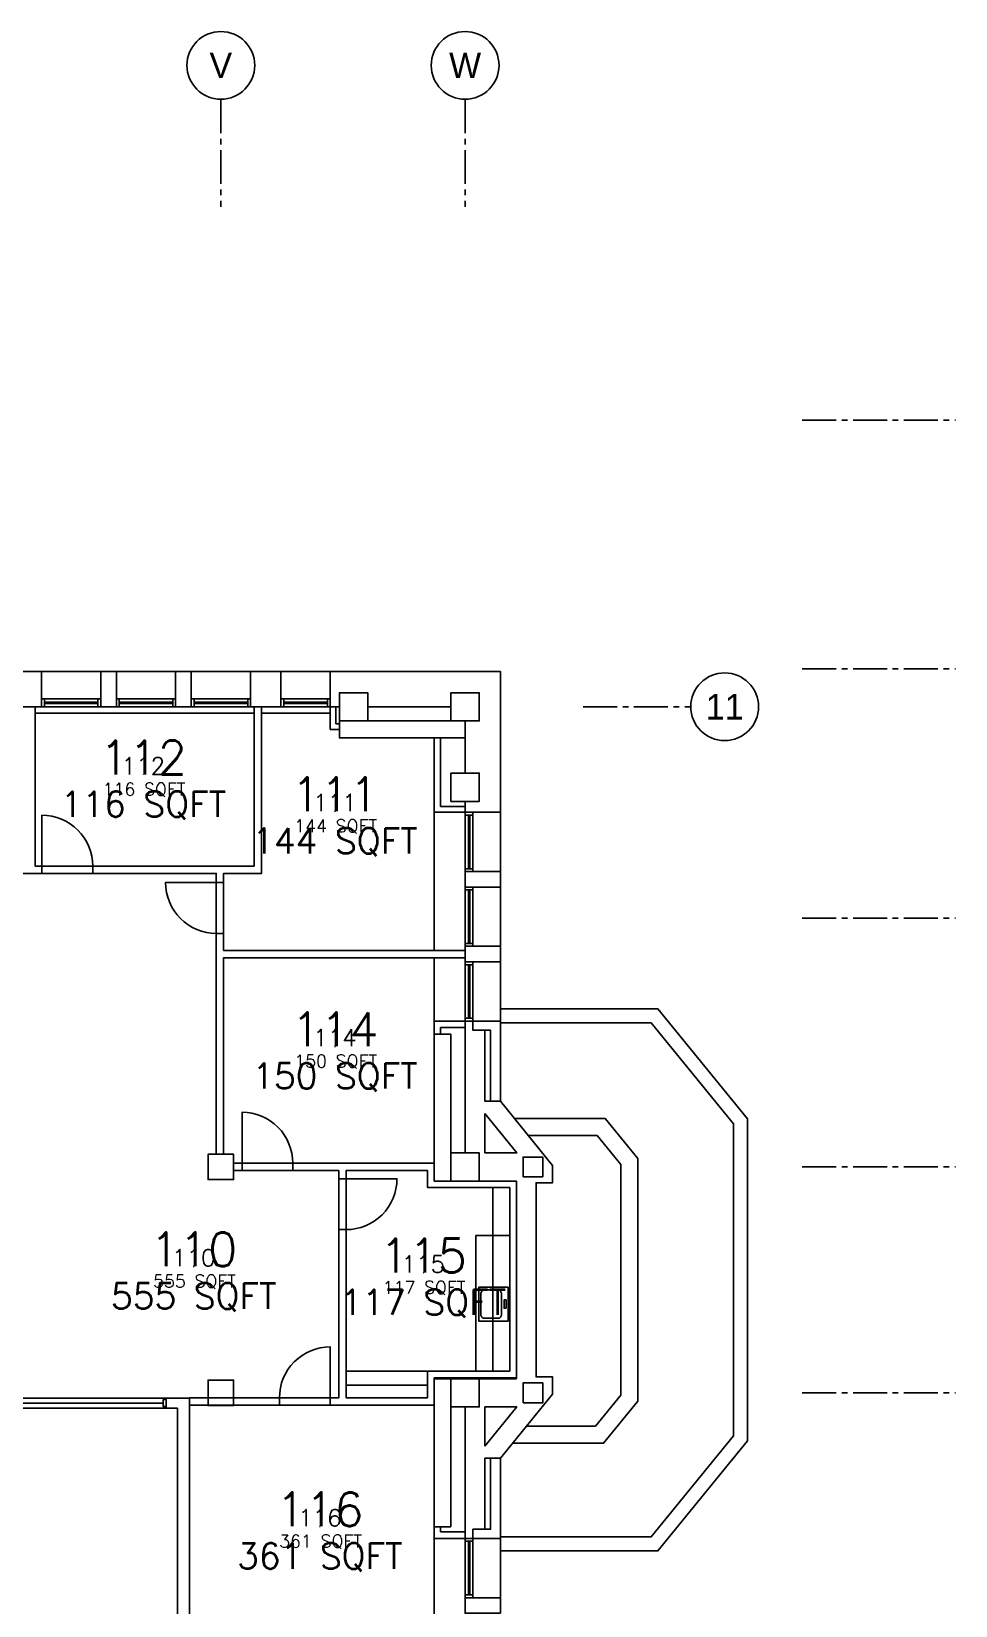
# Model space of a CAD drawing. Header units: inches. Extents: x 237 to 4452, y 125 to 2836.
# Drawn here: x 3798 to 4452, y 1636 to 2751 of the extents above; entities that cross this region are included whole.
import ezdxf
from ezdxf.enums import TextEntityAlignment as Align

# ---------------------------------------------------------------- set-up
doc = ezdxf.new("R2010")
doc.units = ezdxf.units.IN
doc.header["$LTSCALE"] = 32
doc.header["$MEASUREMENT"] = 0
doc.linetypes.add('CENTER2', pattern=[1.125, 0.75, -0.125, 0.125, -0.125])
for name, color, linetype in [('A-AREA-DATA', 7, 'Continuous'), ('A-AREA-GSFT', 5, 'Continuous'), ('A-AREA-PLIN', 1, 'Continuous'), ('A-AREA-RMNA', 7, 'Continuous'), ('A-AREA-RMNO', 7, 'Continuous'), ('A-AREA-RMNO @ 1', 7, 'Continuous'), ('A-AREA-RMNO @ 192', 7, 'Continuous'), ('A-AREA-RMNO @ 96', 7, 'Continuous'), ('A-AREA-SQFT', 7, 'Continuous'), ('A-COLS', 2, 'Continuous'), ('A-DOOR', 3, 'Continuous'), ('A-FLOR-PFIX', 5, 'Continuous'), ('A-FURN', 5, 'Continuous'), ('A-GLAZ', 5, 'Continuous'), ('A-GRID', 1, 'CENTER2'), ('A-GRID-IDEN', 2, 'Continuous'), ('A-WALL-FULL', 8, 'Continuous')]:
    doc.layers.add(name, color=color, linetype=linetype)
doc.styles.add('Annotative', font='simplex.shx', dxfattribs={"height": 0.25})

# ---------------------------------------------------------------- blocks, each defined once
blk = doc.blocks.new('I_PLUMB_SINK_KITCHEN - SINGLE A_P')
at = {"color": 0, "linetype": 'ByBlock', "lineweight": -2}
for points in [[(0, 0.5), (1, 0.5), (1, -0.5), (0, -0.5)], [(0.075, -0.123), (0.075, 0.123), (0.145, 0.123), (0.145, -0.123)]]:
    blk.add_lwpolyline(points, close=True, dxfattribs=at)
blk.add_lwpolyline([(0.93, -0.298, -0.414214), (0.81, -0.418), (0.347, -0.418, -0.414214), (0.227, -0.298), (0.227, 0.298, -0.414214), (0.347, 0.418), (0.81, 0.418, -0.414214), (0.93, 0.298)], format="xyb", close=True, dxfattribs=at)
at = {"layer": 'DefPoints', "color": 0, "linetype": 'ByBlock', "lineweight": -2}
for p in [(0, 0.5), (0, -0.5)]:
    blk.add_point(p, dxfattribs=at)
blk = doc.blocks.new('Grid_Bubble_T')
blk.add_circle((-0.25, 0), 0.25)
blk.add_attdef('TEXT', text='', height=0.187, rotation=90).set_placement((-0.25, 0), align=Align.MIDDLE)
blk = doc.blocks.new('Grid_Bubble_R')
blk.add_circle((-0.25, 0), 0.25)
blk.add_attdef('TEXT', text='', height=0.188, rotation=180).set_placement((-0.25, 0), align=Align.MIDDLE)
blk = doc.blocks.new('room')
at = {"layer": 'A-AREA-DATA', "style": 'Annotative', "flags": 9}
for tag, p in [('FACNUM', (0.0054, -0.3439)), ('FLOOR', (0.0054, -0.5314)), ('FACROOM', (0.0054, -0.7189)), ('FACFLOOR', (0.0054, -0.9064))]:
    blk.add_attdef(tag, text='', height=0.125, dxfattribs=at).set_placement(p, align=Align.CENTER)
at = {"layer": 'A-AREA-RMNA', "style": 'Annotative', "flags": 8}
blk.add_attdef('ROOM_NAME', text='', height=0.125, dxfattribs=at).set_placement((0, 0.1875), align=Align.CENTER)
at = {"layer": 'A-AREA-RMNO', "style": 'Annotative'}
blk.add_attdef('ROOM_NUMBER', text='', height=0.125, dxfattribs=at).set_placement((0, 0), align=Align.CENTER)
at = {"layer": 'A-AREA-SQFT', "style": 'Annotative', "flags": 8}
blk.add_attdef('ROOM_AREA', text='', height=0.0938, dxfattribs=at).set_placement((0.0054, -0.1564), align=Align.CENTER)
blk = doc.blocks.new('*U93')
at = {"layer": 'A-AREA-RMNO @ 1'}
ref = blk.add_blockref('room', (3877.2, 2224.3), dxfattribs=at)
ref.add_attrib('ROOM_NUMBER', '112', dxfattribs={"layer": 'A-AREA-RMNO', "height": 0.125, "style": 'Annotative'}).set_placement((3877.2, 2224.3), align=Align.CENTER)
ref.add_attrib('ROOM_AREA', '116 SQFT', dxfattribs={"layer": 'A-AREA-SQFT', "height": 0.0938, "style": 'Annotative', "flags": 8}).set_placement((3877.2, 2224.2), align=Align.CENTER)
at = {"layer": 'A-AREA-RMNO @ 192'}
ref = blk.add_blockref('room', (3877.2, 2224.3), dxfattribs=dict(at, xscale=192, yscale=192, zscale=192))
ref.add_attrib('ROOM_NUMBER', '112', dxfattribs={"layer": 'A-AREA-RMNO', "height": 24, "style": 'Annotative'}).set_placement((3877.2, 2224.3), align=Align.CENTER)
ref.add_attrib('ROOM_AREA', '116 SQFT', dxfattribs={"layer": 'A-AREA-SQFT', "height": 18, "style": 'Annotative', "flags": 8}).set_placement((3877.2, 2194.3), align=Align.CENTER)
at = {"layer": 'A-AREA-RMNO @ 96', "xscale": 96, "yscale": 96, "zscale": 96}
blk.add_blockref('room', (3877.2, 2224.3), dxfattribs=at).add_auto_attribs({'ROOM_NUMBER': '112', 'ROOM_AREA': '116 SQFT'})
blk = doc.blocks.new('*U94')
at = {"layer": 'A-AREA-RMNO @ 1'}
ref = blk.add_blockref('room', (4012.9, 2198.3), dxfattribs=at)
ref.add_attrib('ROOM_NUMBER', '111', dxfattribs={"layer": 'A-AREA-RMNO', "height": 0.125, "style": 'Annotative'}).set_placement((4012.9, 2198.3), align=Align.CENTER)
ref.add_attrib('ROOM_AREA', '144 SQFT', dxfattribs={"layer": 'A-AREA-SQFT', "height": 0.0938, "style": 'Annotative', "flags": 8}).set_placement((4012.9, 2198.2), align=Align.CENTER)
at = {"layer": 'A-AREA-RMNO @ 192'}
ref = blk.add_blockref('room', (4012.9, 2198.3), dxfattribs=dict(at, xscale=192, yscale=192, zscale=192))
ref.add_attrib('ROOM_NUMBER', '111', dxfattribs={"layer": 'A-AREA-RMNO', "height": 24, "style": 'Annotative'}).set_placement((4012.9, 2198.3), align=Align.CENTER)
ref.add_attrib('ROOM_AREA', '144 SQFT', dxfattribs={"layer": 'A-AREA-SQFT', "height": 18, "style": 'Annotative', "flags": 8}).set_placement((4012.9, 2168.3), align=Align.CENTER)
at = {"layer": 'A-AREA-RMNO @ 96', "xscale": 96, "yscale": 96, "zscale": 96}
blk.add_blockref('room', (4012.9, 2198.3), dxfattribs=at).add_auto_attribs({'ROOM_NUMBER': '111', 'ROOM_AREA': '144 SQFT'})
blk = doc.blocks.new('*U95')
at = {"layer": 'A-AREA-RMNO @ 1'}
ref = blk.add_blockref('room', (4012.9, 2031.7), dxfattribs=at)
ref.add_attrib('ROOM_NUMBER', '114', dxfattribs={"layer": 'A-AREA-RMNO', "height": 0.125, "style": 'Annotative'}).set_placement((4012.9, 2031.7), align=Align.CENTER)
ref.add_attrib('ROOM_AREA', '150 SQFT', dxfattribs={"layer": 'A-AREA-SQFT', "height": 0.0938, "style": 'Annotative', "flags": 8}).set_placement((4012.9, 2031.5), align=Align.CENTER)
at = {"layer": 'A-AREA-RMNO @ 192'}
ref = blk.add_blockref('room', (4012.9, 2031.7), dxfattribs=dict(at, xscale=192, yscale=192, zscale=192))
ref.add_attrib('ROOM_NUMBER', '114', dxfattribs={"layer": 'A-AREA-RMNO', "height": 24, "style": 'Annotative'}).set_placement((4012.9, 2031.7), align=Align.CENTER)
ref.add_attrib('ROOM_AREA', '150 SQFT', dxfattribs={"layer": 'A-AREA-SQFT', "height": 18, "style": 'Annotative', "flags": 8}).set_placement((4012.9, 2001.7), align=Align.CENTER)
at = {"layer": 'A-AREA-RMNO @ 96', "xscale": 96, "yscale": 96, "zscale": 96}
blk.add_blockref('room', (4012.9, 2031.7), dxfattribs=at).add_auto_attribs({'ROOM_NUMBER': '114', 'ROOM_AREA': '150 SQFT'})
blk = doc.blocks.new('*U96')
at = {"layer": 'A-AREA-RMNO @ 1'}
ref = blk.add_blockref('room', (4075.5, 1871.4), dxfattribs=at)
ref.add_attrib('ROOM_NUMBER', '115', dxfattribs={"layer": 'A-AREA-RMNO', "height": 0.125, "style": 'Annotative'}).set_placement((4075.5, 1871.4), align=Align.CENTER)
ref.add_attrib('ROOM_AREA', '117 SQFT', dxfattribs={"layer": 'A-AREA-SQFT', "height": 0.0938, "style": 'Annotative', "flags": 8}).set_placement((4075.5, 1871.2), align=Align.CENTER)
at = {"layer": 'A-AREA-RMNO @ 192'}
ref = blk.add_blockref('room', (4075.5, 1871.4), dxfattribs=dict(at, xscale=192, yscale=192, zscale=192))
ref.add_attrib('ROOM_NUMBER', '115', dxfattribs={"layer": 'A-AREA-RMNO', "height": 24, "style": 'Annotative'}).set_placement((4075.5, 1871.4), align=Align.CENTER)
ref.add_attrib('ROOM_AREA', '117 SQFT', dxfattribs={"layer": 'A-AREA-SQFT', "height": 18, "style": 'Annotative', "flags": 8}).set_placement((4075.5, 1841.4), align=Align.CENTER)
at = {"layer": 'A-AREA-RMNO @ 96', "xscale": 96, "yscale": 96, "zscale": 96}
blk.add_blockref('room', (4075.5, 1871.4), dxfattribs=at).add_auto_attribs({'ROOM_NUMBER': '115', 'ROOM_AREA': '117 SQFT'})
blk = doc.blocks.new('*U97')
at = {"layer": 'A-AREA-RMNO @ 1'}
ref = blk.add_blockref('room', (3912.9, 1875.8), dxfattribs=at)
ref.add_attrib('ROOM_NUMBER', '110', dxfattribs={"layer": 'A-AREA-RMNO', "height": 0.125, "style": 'Annotative'}).set_placement((3912.9, 1875.8), align=Align.CENTER)
ref.add_attrib('ROOM_AREA', '555 SQFT', dxfattribs={"layer": 'A-AREA-SQFT', "height": 0.0938, "style": 'Annotative', "flags": 8}).set_placement((3912.9, 1875.6), align=Align.CENTER)
at = {"layer": 'A-AREA-RMNO @ 192'}
ref = blk.add_blockref('room', (3912.9, 1875.8), dxfattribs=dict(at, xscale=192, yscale=192, zscale=192))
ref.add_attrib('ROOM_NUMBER', '110', dxfattribs={"layer": 'A-AREA-RMNO', "height": 24, "style": 'Annotative'}).set_placement((3912.9, 1875.8), align=Align.CENTER)
ref.add_attrib('ROOM_AREA', '555 SQFT', dxfattribs={"layer": 'A-AREA-SQFT', "height": 18, "style": 'Annotative', "flags": 8}).set_placement((3912.9, 1845.8), align=Align.CENTER)
at = {"layer": 'A-AREA-RMNO @ 96', "xscale": 96, "yscale": 96, "zscale": 96}
blk.add_blockref('room', (3912.9, 1875.8), dxfattribs=at).add_auto_attribs({'ROOM_NUMBER': '110', 'ROOM_AREA': '555 SQFT'})
blk = doc.blocks.new('*U99')
at = {"layer": 'A-AREA-RMNO @ 1'}
ref = blk.add_blockref('room', (4002.2, 1691.6), dxfattribs=at)
ref.add_attrib('ROOM_NUMBER', '116', dxfattribs={"layer": 'A-AREA-RMNO', "height": 0.125, "style": 'Annotative'}).set_placement((4002.2, 1691.6), align=Align.CENTER)
ref.add_attrib('ROOM_AREA', '361 SQFT', dxfattribs={"layer": 'A-AREA-SQFT', "height": 0.0938, "style": 'Annotative', "flags": 8}).set_placement((4002.2, 1691.5), align=Align.CENTER)
at = {"layer": 'A-AREA-RMNO @ 192'}
ref = blk.add_blockref('room', (4002.2, 1691.6), dxfattribs=dict(at, xscale=192, yscale=192, zscale=192))
ref.add_attrib('ROOM_NUMBER', '116', dxfattribs={"layer": 'A-AREA-RMNO', "height": 24, "style": 'Annotative'}).set_placement((4002.2, 1691.6), align=Align.CENTER)
ref.add_attrib('ROOM_AREA', '361 SQFT', dxfattribs={"layer": 'A-AREA-SQFT', "height": 18, "style": 'Annotative', "flags": 8}).set_placement((4002.2, 1661.6), align=Align.CENTER)
at = {"layer": 'A-AREA-RMNO @ 96', "xscale": 96, "yscale": 96, "zscale": 96}
blk.add_blockref('room', (4002.2, 1691.6), dxfattribs=at).add_auto_attribs({'ROOM_NUMBER': '116', 'ROOM_AREA': '361 SQFT'})

msp = doc.modelspace()

# ---------------------------------------------------------------- linework, layer by layer
at = {"layer": 'A-AREA-GSFT'}
msp.add_lwpolyline([(3783.6, 2297.2), (3805.1, 2297.2), (3847.1, 2297.2), (3858.1, 2297.2), (3900.1, 2297.2), (3911.1, 2297.2), (3953.1, 2297.2), (3974.6, 2297.2), (4009.6, 2297.2), (4130.1, 2297.2), (4130.1, 2197.5), (4130.1, 2155.5), (4130.1, 2144.5), (4130.1, 2102.5), (4130.1, 2091.5), (4130.1, 2058.2), (4241.6, 2058.2), (4305.1, 1980.2), (4305.1, 1752.2), (4241.6, 1674.2), (4130.1, 1674.2), (4130.1, 1641), (4130.1, 1630)], dxfattribs=at)
at = {"layer": 'A-AREA-PLIN'}
for points in [[(3955.6, 2267.6), (3800.6, 2267.6), (3800.6, 2159.4), (3805.4, 2159.4), (3841.4, 2159.4), (3955.6, 2159.4)], [(4083.1, 2197.5), (4083.1, 2250.2), (4016.1, 2250.2), (4016.1, 2256.2), (4009.6, 2256.2), (4009.6, 2267.6), (3960.9, 2267.6), (3960.9, 2154.2), (3934.1, 2154.2), (3934.1, 2147.7), (3934.1, 2111.7), (3934.1, 2099.6), (4083.1, 2099.6)], [(4083.1, 2040.2), (4083.1, 2049.5), (4083.1, 2094.4), (3934.1, 2094.4), (3934.1, 1955.2), (3941.1, 1955.2), (3941.1, 1948.9), (3947.1, 1948.9), (3983.1, 1948.9), (4083.1, 1948.9)], [(4136.7, 1931.6), (4078.5, 1931.6), (4078.5, 1943.6), (4020.8, 1943.6), (4020.8, 1937.8), (4020.8, 1901.8), (4020.8, 1782.7), (4078.5, 1782.7), (4078.5, 1801.6), (4136.7, 1801.6)], [(3901.4, 1775.3), (3893.3, 1775.3), (3773.3, 1775.3), (3523.8, 1775.3), (3487.8, 1775.3), (3472.9, 1775.3), (3472.9, 1474.9), (3625.6, 1474.9), (3748.6, 1474.9), (3901.4, 1474.9)], [(4083.1, 1777.4), (4009.6, 1777.4), (3973.6, 1777.4), (3941.1, 1777.4), (3941.1, 1777.2), (3923.1, 1777.2), (3923.1, 1777.4), (3909.9, 1777.4), (3909.9, 1474.9), (4012.1, 1474.9), (4016.1, 1474.9), (4016.1, 1482.2), (4083.1, 1482.2), (4083.1, 1535), (4083.1, 1683), (4083.1, 1691.3)]]:
    msp.add_lwpolyline(points, close=True, dxfattribs=at)
msp.add_lwpolyline([(3769.1, 1782.5), (3893.3, 1782.5), (3909.9, 1782.5), (3909.9, 1782.7), (3923.1, 1782.7), (3923.1, 1795.2), (3941.1, 1795.2), (3941.1, 1782.7), (3973.6, 1782.7), (4009.6, 1782.7), (4015.6, 1782.7), (4015.6, 1901.8), (4015.6, 1937.8), (4015.6, 1943.6), (3983.1, 1943.6), (3947.1, 1943.6), (3941.1, 1943.6), (3941.1, 1937.2), (3923.1, 1937.2), (3923.1, 1955.2), (3928.8, 1955.2), (3928.9, 2111.7), (3928.9, 2111.7), (3928.9, 2147.7), (3928.9, 2154.2), (3841.4, 2154.2), (3805.4, 2154.2), (3791.4, 2154.2)], dxfattribs=at)
at = {"layer": 'A-COLS'}
for points in [[(4016.1, 2262.2), (4036.1, 2262.2), (4036.1, 2282.2), (4016.1, 2282.2)], [(4095.1, 2262.2), (4115.1, 2262.2), (4115.1, 2282.2), (4095.1, 2282.2)], [(4095.1, 2205.2), (4115.1, 2205.2), (4115.1, 2225.2), (4095.1, 2225.2)], [(3923.1, 1937.2), (3941.1, 1937.2), (3941.1, 1955.2), (3923.1, 1955.2)], [(4095.1, 1936.2), (4115.1, 1936.2), (4115.1, 1956.2), (4095.1, 1956.2)], [(4146.1, 1939.2), (4160.1, 1939.2), (4160.1, 1953.2), (4146.1, 1953.2)], [(4095.1, 1776.2), (4115.1, 1776.2), (4115.1, 1796.2), (4095.1, 1796.2)], [(3923.1, 1777.2), (3941.1, 1777.2), (3941.1, 1795.2), (3923.1, 1795.2)], [(4146.1, 1779.2), (4160.1, 1779.2), (4160.1, 1793.2), (4146.1, 1793.2)]]:
    msp.add_lwpolyline(points, close=True, dxfattribs=at)
at = {"layer": 'A-DOOR'}
for points in [[(3805.4, 2159.4), (3805.4, 2195.4), (3805.4, 2195.4), (3805.4, 2159.4)], [(3928.9, 2147.7), (3892.9, 2147.7), (3892.9, 2147.7), (3928.9, 2147.7)], [(3947.1, 1948.9), (3947.1, 1984.9), (3947.1, 1984.9), (3947.1, 1948.9)], [(4020.8, 1937.8), (4056.8, 1937.8), (4056.8, 1937.8), (4020.8, 1937.8)], [(4009.6, 1782.7), (4009.6, 1818.7), (4009.6, 1818.7), (4009.6, 1782.7)]]:
    msp.add_lwpolyline(points, close=True, dxfattribs=at)
for points in [[(3841.4, 2159.4, 0.414214), (3805.4, 2195.4)], [(3892.9, 2147.7, 0.414214), (3928.9, 2111.7)], [(3983.1, 1948.9, 0.414214), (3947.1, 1984.9)], [(4020.8, 1901.8, 0.414214), (4056.8, 1937.8)], [(4009.6, 1818.7, 0.414214), (3973.6, 1782.7)]]:
    msp.add_lwpolyline(points, format="xyb", dxfattribs=at)
at = {"layer": 'A-FURN'}
for p, q in [((4124.7, 1801.6), (4124.7, 1931.6)), ((4112.7, 1801.6), (4112.7, 1897.6)), ((4136.7, 1897.6), (4112.7, 1897.6)), ((4020.4, 1801.6), (4078.1, 1801.6)), ((4020.4, 1791.7), (4078.1, 1791.7))]:
    msp.add_line(p, q, dxfattribs=at)
at = {"layer": 'A-GLAZ'}
for p, q in [((3807.1, 2275.5), (3845.1, 2275.5)), ((3860.1, 2275.5), (3898.1, 2275.5)), ((3913.1, 2275.5), (3951.1, 2275.5)), ((3976.6, 2275.5), (4007.6, 2275.5)), ((3807.1, 2274.5), (3845.1, 2274.5)), ((3860.1, 2274.5), (3898.1, 2274.5)), ((3913.1, 2274.5), (3951.1, 2274.5)), ((3976.6, 2274.5), (4007.6, 2274.5)), ((4107.4, 2157.5), (4107.4, 2195.5)), ((4108.4, 2157.5), (4108.4, 2195.5)), ((4107.4, 2104.5), (4107.4, 2142.5)), ((4108.4, 2104.5), (4108.4, 2142.5)), ((4107.4, 2051.5), (4107.4, 2089.5)), ((4108.4, 2051.5), (4108.4, 2089.5)), ((4107.4, 1681), (4107.4, 1643)), ((4108.4, 1681), (4108.4, 1643))]:
    msp.add_line(p, q, dxfattribs=at)
at = {"layer": 'A-GLAZ', "linetype": 'Continuous', "lineweight": -3}
msp.add_line((3891.3, 1778.9), (3775.3, 1778.9), dxfattribs=at)
msp.add_lwpolyline([(3891.3, 1781.4), (3893.3, 1781.4), (3893.3, 1776.4), (3891.3, 1776.4)], close=True, dxfattribs=at)
at = {"layer": 'A-GRID'}
for p, q in [((3932.1, 2702.6), (3932.1, 2626.4)), ((4105.1, 2702.6), (4105.1, 2626.4)), ((4343.9, 2475.2), (4452.4, 2475.2)), ((4343.9, 2299), (4452.4, 2299)), ((4188.7, 2272.2), (4264.9, 2272.2)), ((4343.9, 2122.5), (4452.4, 2122.5)), ((4343.9, 1946.2), (4452.4, 1946.2)), ((4343.9, 1786.2), (4452.4, 1786.2))]:
    msp.add_line(p, q, dxfattribs=at)
at = {"layer": 'A-WALL-FULL'}
for p, q in [((3847.1, 2297.2), (3805.1, 2297.2)), ((3900.1, 2297.2), (3858.1, 2297.2)), ((3953.1, 2297.2), (3911.1, 2297.2)), ((4009.6, 2297.2), (3974.6, 2297.2)), ((3847.1, 2277.8), (3807.1, 2277.8)), ((3900.1, 2277.8), (3860.1, 2277.8)), ((3953.1, 2277.8), (3913.1, 2277.8)), ((4009.6, 2277.8), (3976.6, 2277.8)), ((3800.6, 2267.6), (3955.6, 2267.6)), ((3845.1, 2272.2), (3807.1, 2272.2)), ((3898.1, 2272.2), (3860.1, 2272.2)), ((3951.1, 2272.2), (3913.1, 2272.2)), ((3960.9, 2267.6), (4009.6, 2267.6)), ((4007.6, 2272.2), (3976.6, 2272.2)), ((4083.1, 2099.6), (4083.1, 2197.5)), ((4110.6, 2197.5), (4110.6, 2157.5)), ((4130.1, 2197.5), (4130.1, 2155.5)), ((4105.1, 2195.5), (4105.1, 2157.5)), ((4105.1, 2142.5), (4105.1, 2104.5)), ((4110.6, 2144.5), (4110.6, 2104.5)), ((4130.1, 2144.5), (4130.1, 2102.5)), ((4083.1, 2049.5), (4083.1, 2094.4)), ((4105.1, 2089.5), (4105.1, 2051.5)), ((4110.6, 2091.5), (4110.6, 2051.5)), ((4130.1, 2091.5), (4130.1, 2049.5)), ((4083.1, 1683), (4083.1, 1535)), ((4105.1, 1643), (4105.1, 1681)), ((4110.6, 1641), (4110.6, 1681)), ((4130.1, 1641), (4130.1, 1683))]:
    msp.add_line(p, q, dxfattribs=at)
at = {"layer": 'A-WALL-FULL', "linetype": 'Continuous', "lineweight": -3}
for p, q in [((3800.6, 2272.2), (3795.4, 2272.2)), ((3800.6, 2159.4), (3800.6, 2272.2)), ((3960.9, 2272.2), (3955.6, 2272.2)), ((3955.6, 2272.2), (3955.6, 2159.4)), ((3960.9, 2154.2), (3960.9, 2272.2)), ((4013.6, 2272.2), (4009.6, 2272.2)), ((4009.6, 2272.2), (4009.6, 2256.2)), ((4013.6, 2260.2), (4013.6, 2272.2)), ((4009.6, 2256.2), (4016.1, 2256.2)), ((4016.1, 2260.2), (4013.6, 2260.2)), ((4016.1, 2262.2), (4016.1, 2250.2)), ((4105.1, 2262.2), (4016.1, 2262.2)), ((4016.1, 2256.2), (4016.1, 2260.2)), ((4105.1, 2250.2), (4105.1, 2262.2)), ((4016.1, 2250.2), (4105.1, 2250.2)), ((4087.7, 2250.2), (4083.1, 2250.2)), ((4083.1, 2250.2), (4083.1, 2197.5)), ((4087.7, 2201.5), (4087.7, 2250.2)), ((4083.1, 2197.5), (4105.1, 2197.5)), ((4105.1, 2201.5), (4087.7, 2201.5)), ((4105.1, 2197.5), (4105.1, 2201.5)), ((3791.4, 2154.2), (3805.4, 2154.2)), ((3805.4, 2159.4), (3800.6, 2159.4)), ((3805.4, 2154.2), (3805.4, 2159.4)), ((3841.4, 2159.4), (3955.6, 2159.4)), ((3841.4, 2159.4), (3841.4, 2154.2)), ((3841.4, 2154.2), (3928.9, 2154.2)), ((3928.9, 2154.2), (3928.9, 2147.7)), ((3934.1, 2147.7), (3934.1, 2154.2)), ((3934.1, 2154.2), (3960.9, 2154.2)), ((3928.9, 2147.7), (3934.1, 2147.7)), ((3928.8, 1955.3), (3928.9, 2111.7)), ((3934.1, 2111.7), (3928.9, 2111.7)), ((3934.1, 2099.6), (3934.1, 2111.7)), ((4105.1, 2099.6), (3934.1, 2099.6)), ((4105.1, 2094.4), (4105.1, 2099.6)), ((3934.1, 2094.4), (4105.1, 2094.4)), ((3934.1, 1955.2), (3934.1, 2094.4)), ((4105.1, 2049.5), (4083.1, 2049.5)), ((4083.1, 2049.5), (4083.1, 2040.2)), ((4087.7, 2044.9), (4105.1, 2044.9)), ((4087.7, 2040.2), (4087.7, 2044.9)), ((4105.1, 2044.9), (4105.1, 2049.5)), ((4095.1, 2040.2), (4083.1, 2040.2)), ((4083.1, 2040.2), (4083.1, 1936.2)), ((4083.1, 2040.2), (4087.7, 2040.2)), ((4095.1, 1936.2), (4095.1, 2040.2)), ((3928.8, 1955.3), (3934.1, 1955.2)), ((3941.1, 1948.9), (3941.1, 1943.6)), ((3947.1, 1948.9), (3941.1, 1948.9)), ((3941.1, 1943.6), (3947.1, 1943.6)), ((3947.1, 1943.6), (3947.1, 1948.9)), ((3983.1, 1948.9), (4083.1, 1948.9)), ((3983.1, 1948.9), (3983.1, 1943.6)), ((3983.1, 1943.6), (4015.6, 1943.6)), ((4015.6, 1943.6), (4015.6, 1937.8)), ((4020.8, 1943.6), (4078.5, 1943.6)), ((4020.8, 1937.8), (4020.8, 1943.6)), ((4078.5, 1943.6), (4078.5, 1931.6)), ((4083.1, 1936.2), (4083.1, 1948.9)), ((4015.6, 1937.8), (4020.8, 1937.8)), ((4078.5, 1931.6), (4136.7, 1931.6)), ((4083.1, 1936.2), (4095.1, 1936.2)), ((4083.1, 1936.2), (4141.4, 1936.2)), ((4136.7, 1931.6), (4136.7, 1801.6)), ((4141.4, 1796.9), (4141.4, 1936.2)), ((4020.8, 1901.8), (4015.6, 1901.8)), ((4015.6, 1901.8), (4015.6, 1782.7)), ((4020.8, 1782.7), (4020.8, 1901.8)), ((4078.5, 1801.6), (4078.5, 1782.7)), ((4136.7, 1801.6), (4078.5, 1801.6)), ((4083.1, 1777.4), (4083.1, 1796.9)), ((4083.1, 1796.9), (4141.4, 1796.9)), ((4095.1, 1796.2), (4083.1, 1796.2)), ((4083.1, 1796.2), (4083.1, 1691.3)), ((4095.1, 1691.3), (4095.1, 1796.2)), ((3909.9, 1782.5), (3893.3, 1782.5)), ((3893.3, 1782.5), (3893.3, 1775.3)), ((3893.3, 1775.3), (3901.4, 1775.3)), ((3901.4, 1775.3), (3901.4, 1460.2)), ((3973.6, 1782.7), (3909.9, 1782.7)), ((3909.9, 1782.7), (3909.9, 1777.4)), ((3909.9, 1460.2), (3909.9, 1782.5)), ((3909.9, 1777.4), (3973.6, 1777.4)), ((3973.6, 1777.4), (3973.6, 1782.7)), ((4015.6, 1782.7), (4009.6, 1782.7)), ((4009.6, 1782.7), (4009.6, 1777.4)), ((4009.6, 1777.4), (4083.1, 1777.4)), ((4078.5, 1782.7), (4020.8, 1782.7)), ((4083.1, 1691.3), (4095.1, 1691.3)), ((4087.7, 1691.3), (4083.1, 1691.3)), ((4083.1, 1691.3), (4083.1, 1683)), ((4087.7, 1687.6), (4087.7, 1691.3)), ((4105.1, 1687.6), (4087.7, 1687.6)), ((4105.1, 1683), (4105.1, 1687.6)), ((4083.1, 1683), (4105.1, 1683))]:
    msp.add_line(p, q, dxfattribs=at)
at = {"layer": 'A-WALL-FULL'}
for points in [[(3783.6, 2297.2), (3783.6, 2277.8), (3783.6, 2272.2), (3786.1, 2272.2), (3802.6, 2272.2), (3805.1, 2272.2), (3805.1, 2277.8), (3805.1, 2297.2)], [(3858.1, 2297.2), (3847.1, 2297.2), (3847.1, 2277.8), (3847.1, 2272.2), (3849.6, 2272.2), (3855.6, 2272.2), (3858.1, 2272.2), (3858.1, 2277.8)], [(3911.1, 2297.2), (3900.1, 2297.2), (3900.1, 2277.8), (3900.1, 2272.2), (3902.6, 2272.2), (3908.6, 2272.2), (3911.1, 2272.2), (3911.1, 2277.8)], [(3953.1, 2297.2), (3953.1, 2277.8), (3953.1, 2272.2), (3955.8, 2272.2), (3972.3, 2272.2), (3974.6, 2272.2), (3974.6, 2277.8), (3974.6, 2297.2)], [(3805.1, 2277.8), (3805.1, 2272.2), (3807.1, 2272.2), (3807.1, 2277.8)], [(3845.1, 2277.8), (3845.1, 2272.2), (3847.1, 2272.2), (3847.1, 2277.8)], [(3858.1, 2277.8), (3858.1, 2272.2), (3860.1, 2272.2), (3860.1, 2277.8)], [(3898.1, 2277.8), (3898.1, 2272.2), (3900.1, 2272.2), (3900.1, 2277.8)], [(3911.1, 2277.8), (3911.1, 2272.2), (3913.1, 2272.2), (3913.1, 2277.8)], [(3951.1, 2277.8), (3951.1, 2272.2), (3953.1, 2272.2), (3953.1, 2277.8)], [(3974.6, 2277.8), (3974.6, 2272.2), (3976.6, 2272.2), (3976.6, 2277.8)], [(4007.6, 2277.8), (4007.6, 2272.2), (4009.6, 2272.2), (4009.6, 2277.8)], [(4110.6, 2195.5), (4105.1, 2195.5), (4105.1, 2197.5), (4110.6, 2197.5)], [(4110.6, 2155.5), (4105.1, 2155.5), (4105.1, 2157.5), (4110.6, 2157.5)], [(4130.1, 2155.5), (4130.1, 2144.5), (4110.6, 2144.5), (4105.1, 2144.5), (4105.1, 2147), (4105.1, 2153), (4105.1, 2155.5), (4110.6, 2155.5)], [(4110.6, 2142.5), (4105.1, 2142.5), (4105.1, 2144.5), (4110.6, 2144.5)], [(4110.6, 2102.5), (4105.1, 2102.5), (4105.1, 2104.5), (4110.6, 2104.5)], [(4130.1, 2102.5), (4130.1, 2091.5), (4110.6, 2091.5), (4105.1, 2091.5), (4105.1, 2094), (4105.1, 2100), (4105.1, 2102.5), (4110.6, 2102.5)], [(4110.6, 2089.5), (4105.1, 2089.5), (4105.1, 2091.5), (4110.6, 2091.5)], [(4110.6, 2049.5), (4105.1, 2049.5), (4105.1, 2051.5), (4110.6, 2051.5)], [(4119.1, 1984), (4141.7, 1956.2), (4119.1, 1956.2)], [(4110.6, 1683), (4105.1, 1683), (4105.1, 1681), (4110.6, 1681)], [(4110.6, 1643), (4105.1, 1643), (4105.1, 1641), (4110.6, 1641)], [(4130.1, 1630), (4130.1, 1641), (4110.6, 1641), (4105.1, 1641), (4105.1, 1638.5), (4105.1, 1632.5), (4105.1, 1630), (4110.6, 1630)]]:
    msp.add_lwpolyline(points, close=True, dxfattribs=at)
for points in [[(4016.1, 2272.2), (4012.1, 2272.2), (4009.6, 2272.2), (4009.6, 2277.8), (4009.6, 2297.2), (4130.1, 2297.2), (4130.1, 2197.5), (4110.6, 2197.5), (4105.1, 2197.5), (4105.1, 2200), (4105.1, 2205.2)], [(4095.1, 2272.2), (4036.1, 2272.2)], [(4105.1, 2225.2), (4105.1, 2262.2)], [(4130.1, 2058.2), (4241.6, 2058.2), (4305.1, 1980.2), (4305.1, 1752.2), (4241.6, 1674.2), (4130.1, 1674.2)], [(4105.1, 2041.7), (4105.1, 2049.5), (4110.6, 2049.5), (4110.6, 2043), (4123.1, 2043), (4123.1, 1992.7)], [(4105.1, 1956.2), (4105.1, 2048.9)], [(4110.6, 2047), (4110.6, 2049.5), (4130.1, 2049.5), (4130.1, 1992.7)], [(4130.2, 1739.8), (4167.1, 1785.2), (4167.1, 1797.5), (4155.4, 1797.5), (4155.4, 1935), (4167.1, 1935), (4167.1, 1947.2), (4130.2, 1992.7), (4119.1, 1992.7), (4119.1, 2043)], [(4130.1, 2048.2), (4236.9, 2048.2), (4295.1, 1976.7), (4295.1, 1755.8), (4236.9, 1684.2), (4130.1, 1684.2)], [(4138.8, 1750.5), (4203.2, 1750.5), (4227.4, 1780.2), (4227.4, 1952.3), (4204.4, 1980.5), (4140.1, 1980.5)], [(4148.6, 1762.5), (4197.4, 1762.5), (4215.4, 1784.5), (4215.4, 1948), (4198.6, 1968.5), (4149.8, 1968.5)], [(4114.1, 1796.2), (4141.4, 1796.2), (4141.4, 1936.2), (4114.1, 1936.2)], [(4105.1, 1776.2), (4105.1, 1685.5)], [(4119.1, 1748.5), (4141.7, 1776.2), (4119.1, 1776.2), (4119.1, 1748.5)], [(4119.1, 1689.5), (4119.1, 1739.8), (4130.1, 1739.8), (4130.1, 1683), (4110.6, 1683), (4105.1, 1683), (4105.1, 1685.5), (4105.1, 1690.8)], [(4110.6, 1683), (4110.6, 1689.5), (4123.1, 1689.5), (4123.1, 1739.8)]]:
    msp.add_lwpolyline(points, dxfattribs=at)

# ---------------------------------------------------------------- block references
at = {"layer": 'A-AREA-RMNO'}
for name in ['*U93', '*U94', '*U95', '*U97', '*U96', '*U99']:
    msp.add_blockref(name, (0, 0), dxfattribs=at)
at = {"layer": 'A-FLOR-PFIX', "linetype": 'Continuous', "lineweight": -3, "extrusion": (0, 0, -1), "xscale": 21, "yscale": 24, "zscale": -9}
msp.add_blockref('I_PLUMB_SINK_KITCHEN - SINGLE A_P', (-4135.7, 1849), dxfattribs=at)
at = {"layer": 'A-GRID-IDEN'}
for name, p, xscale, yscale, zscale, rotation, values in [('Grid_Bubble_T', (3932.1, 2702.6), 95.99999999999999, 95.99999999999999, 95.99999999999999, 270, {'TEXT': 'V'}), ('Grid_Bubble_T', (4105.1, 2702.6), 95.99999999999999, 95.99999999999999, 95.99999999999999, 270, {'TEXT': 'W'}), ('Grid_Bubble_R', (4264.9, 2272.2), 96.00000000000007, 96.00000000000007, 96.00000000000007, 180, {'TEXT': '11'})]:
    msp.add_blockref(name, p, dxfattribs=dict(at, xscale=xscale, yscale=yscale, zscale=zscale, rotation=rotation)).add_auto_attribs(values)

doc.saveas('drawing.dxf')
